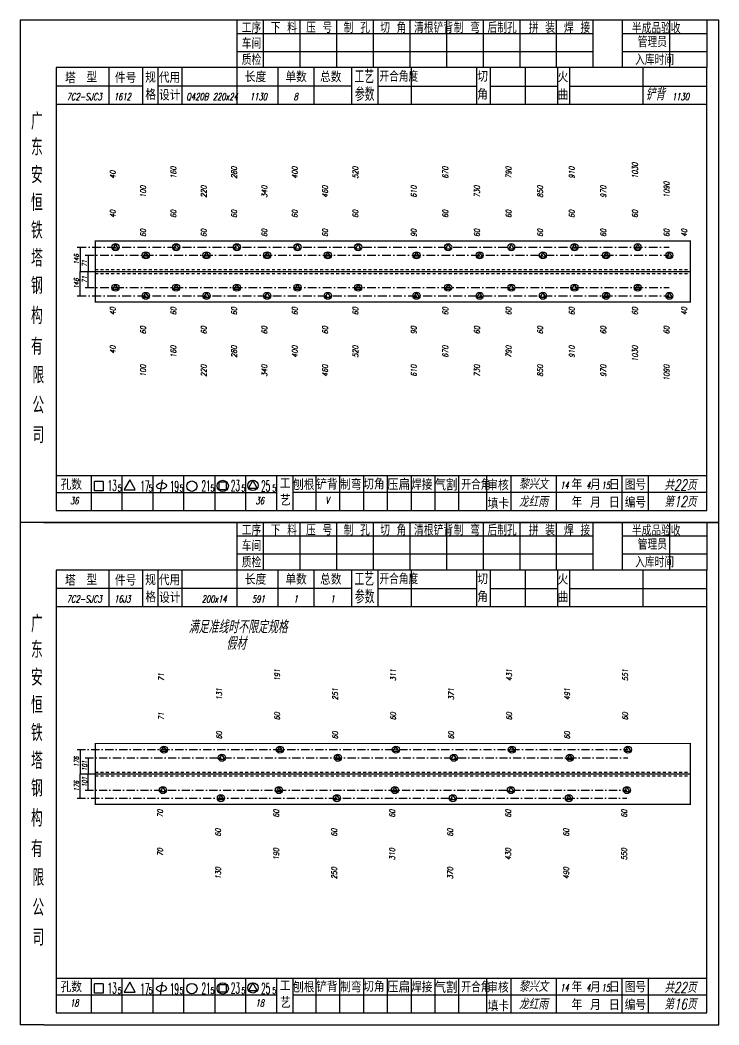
# Model space of a CAD drawing. Header units: millimetres. Extents: x -1378 to 644, y -1773 to 1979.
# Drawn here: x -247.3 to 46.5, y 712.3 to 1134.6 of the extents above; entities that cross this region are included whole.
import ezdxf
from ezdxf.enums import TextEntityAlignment as Align

# ---------------------------------------------------------------- set-up
doc = ezdxf.new("R2010")
doc.units = ezdxf.units.MM
doc.linetypes.add('LPY8', pattern=[0.009, 0.005, -0.004])
doc.linetypes.add('LPY9', pattern=[0.025, 0.015, -0.005, 0, -0.005])
for name, color, linetype in [('1', 7, 'Continuous'), ('2', 7, 'Continuous'), ('21', 7, 'Continuous')]:
    doc.layers.add(name, color=color, linetype=linetype)
doc.styles.add('hz', font='txt.shx', dxfattribs={"width": 0.7, "oblique": 12, "bigfont": 'hztxt.shx'})

# ---------------------------------------------------------------- blocks, each defined once
blk = doc.blocks.new('xytfsc')
at = {"color": 243}
for p, q in [((-0.0818, 0.17567), (-0.0818, -0.0355)), ((0.212, 0.17567), (-0.0818, 0.17567)), ((0.00934, 0.17567), (0.00934, 0.15571)), ((0.02044, 0.17567), (0.02044, 0.15571)), ((0.03584, 0.17567), (0.03584, 0.15571)), ((0.05124, 0.17567), (0.05124, 0.15571)), ((0.06664, 0.17567), (0.06664, 0.15571)), ((0.08204, 0.17567), (0.08204, 0.15571)), ((0.09744, 0.17567), (0.09744, 0.15571)), ((0.11284, 0.17567), (0.11284, 0.15571)), ((0.12824, 0.17567), (0.12824, 0.15571)), ((0.14364, 0.17567), (0.14364, 0.15571)), ((0.15904, 0.17567), (0.15904, 0.15571)), ((0.15904, 0.17567), (0.15904, 0.15571)), ((0.17139, 0.17567), (0.17139, 0.1557)), ((0.19125, 0.17567), (0.19125, 0.1557)), ((0.20692, 0.17567), (0.20692, 0.1557)), ((0.212, 0.1457), (0.212, 0.17567)), ((0.15904, 0.16991), (0.00934, 0.16991)), ((0.20692, 0.16991), (0.17139, 0.16991)), ((0.15904, 0.16238), (0.00934, 0.16238)), ((0.20692, 0.16238), (0.17139, 0.16238)), ((-0.0667, 0.1557), (-0.0667, -0.03042)), ((0.20692, 0.1557), (-0.0667, 0.1557)), ((-0.04446, 0.15571), (-0.04446, 0.14021)), ((-0.01376, 0.15577), (-0.01376, 0.14027)), ((0.00934, 0.15571), (0.00934, 0.14021)), ((0.02657, 0.1558), (0.02657, 0.1403)), ((0.0417, 0.1558), (0.0417, 0.1403)), ((0.05749, 0.1557), (0.05749, 0.1402)), ((0.06861, 0.1557), (0.06861, 0.1402)), ((0.08265, 0.1557), (0.08265, 0.1402)), ((0.1101, 0.1557), (0.1101, 0.1402)), ((0.11589, 0.1557), (0.11589, 0.1402)), ((0.13059, 0.1557), (0.13059, 0.1402)), ((0.14414, 0.1557), (0.14414, 0.1402)), ((0.14915, 0.1557), (0.14915, 0.1402)), ((0.18007, 0.1557), (0.18007, 0.1402)), ((0.20692, -0.03042), (0.20692, 0.1557)), ((-0.03023, 0.14789), (-0.0667, 0.14789)), ((0.05749, 0.14795), (-0.02369, 0.14795)), ((0.06861, 0.14795), (0.1101, 0.14795)), ((0.11589, 0.14795), (0.14414, 0.14795)), ((0.14915, 0.14795), (0.2071, 0.14795)), ((0.212, -0.0355), (0.212, 0.1457)), ((0.2071, 0.1402), (-0.0667, 0.1402)), ((-0.0667, -0.0158), (0.20692, -0.0158)), ((-0.05193, -0.0158), (-0.05193, -0.03042)), ((-0.03893, -0.03042), (-0.03893, -0.0158)), ((-0.02593, -0.0158), (-0.02593, -0.03042)), ((-0.01293, -0.03042), (-0.01293, -0.0158)), ((0.00007, -0.0158), (0.00007, -0.03042)), ((0.01307, -0.03028), (0.01307, -0.0158)), ((0.04269, -0.03037), (0.04269, -0.0157)), ((0.05269, -0.03037), (0.05269, -0.0157)), ((0.06269, -0.03037), (0.06269, -0.0157)), ((0.07269, -0.03037), (0.07269, -0.0157)), ((0.08269, -0.03037), (0.08269, -0.0157)), ((0.09269, -0.03037), (0.09269, -0.0157)), ((0.10269, -0.03037), (0.10269, -0.0157)), ((0.1144, -0.03054), (0.1144, -0.01587)), ((0.12461, -0.03053), (0.12461, -0.01587)), ((0.14378, -0.03042), (0.14378, -0.01576)), ((0.17132, -0.03045), (0.17132, -0.01578)), ((0.18234, -0.03043), (0.18234, -0.01576)), ((-0.05048, -0.02216), (-0.05048, -0.01823)), ((-0.04687, -0.01823), (-0.05048, -0.01823)), ((-0.04687, -0.01823), (-0.04687, -0.02216)), ((-0.03572, -0.0176), (-0.03801, -0.0217)), ((-0.03347, -0.02167), (-0.03572, -0.0176)), ((-0.02201, -0.0176), (-0.02294, -0.02301)), ((0.00483, -0.01861), (0.00194, -0.01861)), ((0.00194, -0.02176), (0.00194, -0.01861)), ((0.00483, -0.01861), (0.00483, -0.02176)), ((0.01611, -0.01776), (0.01429, -0.02104)), ((0.01431, -0.02109), (0.01795, -0.02108)), ((0.01792, -0.02102), (0.01611, -0.01776)), ((0.02607, -0.02298), (-0.0667, -0.02298)), ((-0.04687, -0.02216), (-0.05048, -0.02216)), ((-0.038, -0.02172), (-0.03348, -0.02172)), ((0.00483, -0.02176), (0.00194, -0.02176)), ((0.03294, -0.02282), (0.20692, -0.02282)), ((-0.0667, -0.03042), (0.20692, -0.03042)), ((-0.0718, -0.0355), (-0.0818, -0.0355)), ((-0.0718, -0.0355), (0.212, -0.0355))]:
    blk.add_line(p, q, dxfattribs=at)
at = {"color": 25}
for p, q in [((-0.03023, 0.14014), (-0.03023, 0.15564)), ((-0.0237, 0.14025), (-0.0237, 0.15575)), ((0.02607, -0.03028), (0.02607, -0.01568)), ((0.03298, -0.03049), (0.03298, -0.01589))]:
    blk.add_line(p, q, dxfattribs=at)
at = {"color": 243}
for centre, radius in [((-0.00958, -0.02025), 0.00218), ((0.00341, -0.02014), 0.00237), ((0.0161, -0.01993), 0.00218)]:
    blk.add_circle(centre, radius, dxfattribs=at)
blk.add_ellipse((-0.02237, -0.02016), major_axis=(-0.00206, -0.00014), ratio=0.631198, dxfattribs=at)
at = {"color": 243, "style": 'hz'}
for s, height, width, p in [('工序', 0.0045, 0.7, (0.01141, 0.17026)), ('下 料', 0.0045, 0.7, (0.0236, 0.17026)), ('压 号', 0.0045, 0.7, (0.03845, 0.17026)), ('制 孔', 0.0045, 0.7, (0.05426, 0.17026)), ('切 角', 0.0045, 0.7, (0.0696, 0.17026)), ('清根铲背 ', 0.0045, 0.7, (0.08385, 0.17026)), (' 制 弯', 0.0045, 0.7, (0.09772, 0.17026)), (' 后制孔', 0.0045, 0.7, (0.11191, 0.17026)), ('拼 装', 0.0045, 0.7, (0.13207, 0.17026)), (' 焊 接', 0.0045, 0.7, (0.14407, 0.17026)), ('半成品验收', 0.0045, 0.7, (0.17541, 0.17009)), ('管理员', 0.0045, 0.7, (0.17787, 0.16428)), ('车间', 0.0045, 0.7, (0.01141, 0.16365)), ('质检', 0.0045, 0.7, (0.01141, 0.15676)), ('入库时间', 0.0045, 0.7, (0.17677, 0.15681)), ('工艺', 0.0056, 0.7, (0.0588, 0.14906)), ('开合角度', 0.0045, 0.7, (0.06923, 0.14974)), ('参数', 0.0056, 0.7, (0.05897, 0.14164)), ('广', 0.007, 0.7, (-0.0772, 0.1296)), ('东', 0.007, 0.7, (-0.0772, 0.11874)), ('安', 0.007, 0.7, (-0.0772, 0.10709)), ('恒', 0.007, 0.7, (-0.0772, 0.09543)), ('铁', 0.007, 0.7, (-0.0772, 0.08376)), ('塔', 0.007, 0.7, (-0.0772, 0.07209)), ('钢', 0.007, 0.7, (-0.0772, 0.06049)), ('构', 0.007, 0.7, (-0.0772, 0.04788)), ('有', 0.007, 0.7, (-0.0772, 0.035)), ('限', 0.007, 0.7, (-0.07659, 0.02293)), ('公', 0.007, 0.7, (-0.07659, 0.01032)), ('司', 0.007, 0.7, (-0.07659, -0.00223)), ('开合角', 0.0045, 0.7, (0.10368, -0.02179)), ('13', 0.0045, 0.5, (-0.04503, -0.02227)), ('5', 0.00269, 0.6, (-0.04077, -0.02242)), ('17', 0.0045, 0.5, (-0.0313, -0.02254)), ('5', 0.00269, 0.6, (-0.02777, -0.02242)), ('19', 0.0045, 0.5, (-0.01885, -0.0226)), ('5', 0.00269, 0.6, (-0.01477, -0.02242)), ('21', 0.0045, 0.5, (-0.00553, -0.02238)), ('5', 0.00269, 0.6, (-0.00177, -0.02242)), ('23', 0.0045, 0.5, (0.00679, -0.02228)), ('5', 0.00269, 0.6, (0.01123, -0.02242)), ('25', 0.0045, 0.5, (0.01952, -0.02242)), ('5', 0.00269, 0.6, (0.02423, -0.02242))]:
    blk.add_text(s, height=height, dxfattribs=dict(at, width=width)).set_placement(p)
for s, height, p in [('塔', 0.0045, (-0.06291, 0.14913)), ('型', 0.0045, (-0.0539, 0.14943)), ('单数', 0.0045, (0.02972, 0.14955)), ('总数', 0.0045, (0.04431, 0.14954)), ('孔数', 0.0045, (-0.06478, -0.02179)), ('压扁', 0.0048, (0.07253, -0.02192)), ('气割', 0.0048, (0.09248, -0.0221)), ('图号', 0.0045, (0.1724, -0.0218)), ('编号', 0.0045, (0.1724, -0.0293))]:
    blk.add_text(s, height=height, dxfattribs=at).set_placement(p)
at = {"color": 25, "style": 'hz'}
for s, p in [('件号', (-0.04194, 0.14917)), ('规', (-0.02923, 0.14934)), ('代用', (-0.02348, 0.14927)), ('长度', (0.01268, 0.14955)), ('切', (0.11039, 0.14973)), ('火', (0.14418, 0.14957)), ('格', (-0.02915, 0.14213)), ('设计', (-0.02335, 0.14189)), ('角', (0.11039, 0.14223)), ('曲', (0.14418, 0.14207)), ('铲背', (0.04269, -0.02169)), ('制弯', (0.05274, -0.02179)), ('切角', (0.06243, -0.02161)), ('焊接', (0.08256, -0.02181)), ('年', (0.15005, -0.0217)), ('工', (0.02741, -0.02128)), ('刨根', (0.03296, -0.02187)), ('审核', (0.11462, -0.022)), ('月', (0.15785, -0.02184)), ('日', (0.16576, -0.02182)), ('艺', (0.02749, -0.02838)), ('填卡', (0.1148, -0.02977)), ('年', (0.15005, -0.02918)), ('月', (0.15785, -0.02932)), ('日', (0.16576, -0.0293))]:
    blk.add_text(s, height=0.0045, dxfattribs=at).set_placement(p)
blk = doc.blocks.new('li8')
at = {"layer": '21', "color": 7, "linetype": 'LPY8'}
blk.add_line((0, 0), (1, 0), dxfattribs=at)
blk = doc.blocks.new('do')
at = {"color": 211}
for p, q in [((-0.72, -0.41), (0, 0.83)), ((0, 0.83), (0.72, -0.41)), ((-0.72, -0.41), (0.72, -0.41))]:
    blk.add_line(p, q, dxfattribs=at)
blk.add_circle((0, 0), 1, dxfattribs=at)
blk = doc.blocks.new('li9')
at = {"layer": '21', "color": 210, "linetype": 'LPY9'}
blk.add_line((0, 0), (1, 0), dxfattribs=at)

msp = doc.modelspace()

# ---------------------------------------------------------------- linework, layer by layer
at = {"layer": '2', "color": 7}
for p, q in [((-222.1347, 1039.1526), (-222.1347, 1028.9526)), ((-218.7347, 1035.7526), (-218.7347, 1028.9526)), ((-222.1347, 1018.7526), (-222.1347, 1028.9526)), ((-221.7347, 1028.9526), (-155.7347, 1028.9526)), ((-221.7347, 1028.9526), (-155.7347, 1028.9526)), ((-218.7347, 1022.1526), (-218.7347, 1028.9526)), ((-215.7347, 1028.9526), (34.4653, 1028.9526)), ((-222.1347, 827.9526), (-222.1347, 817.7526)), ((-218.7347, 824.5526), (-218.7347, 817.7526)), ((-222.1347, 807.5526), (-222.1347, 817.7526)), ((-221.7347, 817.7526), (-155.7347, 817.7526)), ((-221.7347, 817.7526), (-155.7347, 817.7526)), ((-218.7347, 810.9526), (-218.7347, 817.7526)), ((-215.7347, 817.7526), (34.4653, 817.7526))]:
    msp.add_line(p, q, dxfattribs=at)
at = {"layer": '2', "color": 7, "const_width": 0.5}
for points in [[(-215.7347, 1041.7526), (34.4653, 1041.7526), (34.4653, 1016.1526), (-215.7347, 1016.1526)], [(-215.7347, 830.5526), (34.4653, 830.5526), (34.4653, 804.9526), (-215.7347, 804.9526)]]:
    msp.add_lwpolyline(points, close=True, dxfattribs=at)

# ---------------------------------------------------------------- block references
at = {"layer": '1', "color": 7}
for name, p, xscale, yscale, zscale in [('xytfsc', (-165.5347, 958.9526), 1000, 1000, 1000), ('li9', (-223.3347, 1039.1526), 248.943362831859, 248.943362831859, 248.943362831859), ('do', (-207.2324, 1039.1526), 1.5, 1.5, 1.5), ('do', (-181.7252, 1039.1526), 1.5, 1.5, 1.5), ('do', (-156.2181, 1039.1526), 1.5, 1.5, 1.5), ('do', (-130.711, 1039.1526), 1.5, 1.5, 1.5), ('do', (-105.2039, 1039.1526), 1.5, 1.5, 1.5), ('do', (-67.3861, 1039.1526), 1.5, 1.5, 1.5), ('do', (-40.8162, 1039.1526), 1.5, 1.5, 1.5), ('do', (-14.2462, 1039.1526), 1.5, 1.5, 1.5), ('do', (12.3237, 1039.1526), 1.5, 1.5, 1.5), ('li9', (-219.9347, 1035.7526), 245.543362831858, 245.543362831858, 245.543362831858), ('do', (-194.4788, 1035.7526), 1.5, 1.5, 1.5), ('do', (-168.9717, 1035.7526), 1.5, 1.5, 1.5), ('do', (-143.4646, 1035.7526), 1.5, 1.5, 1.5), ('do', (-117.9575, 1035.7526), 1.5, 1.5, 1.5), ('do', (-80.671, 1035.7526), 1.5, 1.5, 1.5), ('do', (-54.1011, 1035.7526), 1.5, 1.5, 1.5), ('do', (-27.5312, 1035.7526), 1.5, 1.5, 1.5), ('do', (-0.9613, 1035.7526), 1.5, 1.5, 1.5), ('do', (25.6086, 1035.7526), 1.5, 1.5, 1.5), ('li9', (-219.9347, 1022.1526), 245.543362831858, 245.543362831858, 245.543362831858), ('do', (-207.2324, 1022.1526), 1.5, 1.5, 1.5), ('do', (-181.7252, 1022.1526), 1.5, 1.5, 1.5), ('do', (-156.2181, 1022.1526), 1.5, 1.5, 1.5), ('do', (-130.711, 1022.1526), 1.5, 1.5, 1.5), ('do', (-105.2039, 1022.1526), 1.5, 1.5, 1.5), ('do', (-67.3861, 1022.1526), 1.5, 1.5, 1.5), ('do', (-40.8162, 1022.1526), 1.5, 1.5, 1.5), ('do', (-14.2462, 1022.1526), 1.5, 1.5, 1.5), ('do', (12.3237, 1022.1526), 1.5, 1.5, 1.5), ('li9', (-223.3347, 1018.7526), 248.943362831859, 248.943362831859, 248.943362831859), ('do', (-194.4788, 1018.7526), 1.5, 1.5, 1.5), ('do', (-168.9717, 1018.7526), 1.5, 1.5, 1.5), ('do', (-143.4646, 1018.7526), 1.5, 1.5, 1.5), ('do', (-117.9575, 1018.7526), 1.5, 1.5, 1.5), ('do', (-80.671, 1018.7526), 1.5, 1.5, 1.5), ('do', (-54.1011, 1018.7526), 1.5, 1.5, 1.5), ('do', (-27.5312, 1018.7526), 1.5, 1.5, 1.5), ('do', (-0.9613, 1018.7526), 1.5, 1.5, 1.5), ('do', (25.6086, 1018.7526), 1.5, 1.5, 1.5), ('xytfsc', (-165.5347, 747.7526), 1000, 1000, 1000), ('li9', (-223.3347, 827.9526), 231.535350253807, 231.535350253807, 231.535350253807), ('do', (-186.8792, 827.9526), 1.5, 1.5, 1.5), ('do', (-138.1092, 827.9526), 1.5, 1.5, 1.5), ('do', (-89.3393, 827.9526), 1.5, 1.5, 1.5), ('do', (-40.5693, 827.9526), 1.5, 1.5, 1.5), ('do', (8.2006, 827.9526), 1.5, 1.5, 1.5), ('li9', (-219.9347, 824.5526), 228.135350253807, 228.135350253807, 228.135350253807), ('do', (-162.4942, 824.5526), 1.5, 1.5, 1.5), ('do', (-113.7243, 824.5526), 1.5, 1.5, 1.5), ('do', (-64.9543, 824.5526), 1.5, 1.5, 1.5), ('do', (-16.1844, 824.5526), 1.5, 1.5, 1.5), ('li9', (-219.9347, 810.9526), 227.728934010152, 227.728934010152, 227.728934010152), ('do', (-187.2856, 810.9526), 1.5, 1.5, 1.5), ('do', (-138.5157, 810.9526), 1.5, 1.5, 1.5), ('do', (-89.7457, 810.9526), 1.5, 1.5, 1.5), ('do', (-40.9758, 810.9526), 1.5, 1.5, 1.5), ('do', (7.7942, 810.9526), 1.5, 1.5, 1.5), ('li9', (-223.3347, 807.5526), 231.128934010152, 231.128934010152, 231.128934010152), ('do', (-162.9006, 807.5526), 1.5, 1.5, 1.5), ('do', (-114.1307, 807.5526), 1.5, 1.5, 1.5), ('do', (-65.3607, 807.5526), 1.5, 1.5, 1.5), ('do', (-16.5908, 807.5526), 1.5, 1.5, 1.5)]:
    msp.add_blockref(name, p, dxfattribs=dict(at, xscale=xscale, yscale=yscale, zscale=zscale))
at = {"layer": '2', "color": 7, "xscale": 250.2, "yscale": 250.2, "zscale": 250.2}
for p in [(-215.7347, 1029.7526), (-215.7347, 1028.1526), (-215.7347, 818.5526), (-215.7347, 816.9526)]:
    msp.add_blockref('li8', p, dxfattribs=at)

# ---------------------------------------------------------------- texts
at = {"color": 134, "style": 'hz', "oblique": 12, "width": 0.7}
for s, p in [('满足准线时不限定规格', (-134.952, 876.8345, 0.0422)), ('假材', (-152.3166, 869.9243, 0.0422))]:
    msp.add_text(s, height=5.4, dxfattribs=at).set_placement(p, align=Align.RIGHT)
at = {"layer": '1', "color": 6, "style": 'hz', "oblique": 12, "width": 0.7}
for s, p in [('7C2-SJC3', (-220.3347, 1100.9526)), ('1612', (-204.3347, 1100.9526)), ('Q420B 220x24', (-166.6347, 1100.9526)), ('1130', (-147.1347, 1100.9526)), ('8', (-131.4347, 1100.9526))]:
    msp.add_text(s, height=3, dxfattribs=at).set_placement(p, align=Align.CENTER)
at = {"layer": '1', "color": 7, "style": 'hz', "oblique": 12, "width": 0.7}
for s, height, p in [('铲背', 5, (15.6653, 1100.9526)), (' 1130', 3, (24.8653, 1100.9526)), ('共22页', 4.5, (23.4653, 936.9526)), ('第12页', 4.5, (23.4653, 929.9526)), ('共22页', 4.5, (23.4653, 725.7526)), ('第16页', 4.5, (23.4653, 718.7526))]:
    msp.add_text(s, height=height, dxfattribs=at).set_placement(p)
for s, p in [('1030', (12.3237, 1067.9526)), ('40', (-207.2324, 1067.9526)), ('160', (-181.7252, 1067.9526)), ('280', (-156.2181, 1067.9526)), ('400', (-130.711, 1067.9526)), ('520', (-105.2039, 1067.9526)), ('670', (-67.3861, 1067.9526)), ('790', (-40.8162, 1067.9526)), ('910', (-14.2462, 1067.9526)), ('1090', (25.6086, 1059.9526)), ('100', (-194.4788, 1059.9526)), ('220', (-168.9717, 1059.9526)), ('340', (-143.4646, 1059.9526)), ('460', (-117.9575, 1059.9526)), ('610', (-80.671, 1059.9526)), ('730', (-54.1011, 1059.9526)), ('850', (-27.5312, 1059.9526)), ('970', (-0.9613, 1059.9526)), ('40', (-207.2324, 1051.4526)), ('60', (-181.7252, 1051.4526)), ('60', (-156.2181, 1051.4526)), ('60', (-130.711, 1051.4526)), ('60', (-105.2039, 1051.4526)), ('60', (-67.3861, 1051.4526)), ('60', (-40.8162, 1051.4526)), ('60', (-14.2462, 1051.4526)), ('60', (12.3237, 1051.4526)), ('60', (-194.4788, 1043.4526)), ('60', (-168.9717, 1043.4526)), ('60', (-143.4646, 1043.4526)), ('60', (-117.9575, 1043.4526)), ('90', (-80.671, 1043.4526)), ('60', (-54.1011, 1043.4526)), ('60', (-27.5312, 1043.4526)), ('60', (-0.9613, 1043.4526)), ('60', (25.6086, 1043.4526)), ('40', (33.0369, 1043.4526)), ('71', (-186.8792, 856.7526)), ('191', (-138.1092, 856.7526)), ('311', (-89.3393, 856.7526)), ('431', (-40.5693, 856.7526)), ('551', (8.2006, 856.7526)), ('131', (-162.4942, 848.7526)), ('251', (-113.7243, 848.7526)), ('371', (-64.9543, 848.7526)), ('491', (-16.1844, 848.7526)), ('71', (-186.8792, 840.2526)), ('60', (-138.1092, 840.2526)), ('60', (-89.3393, 840.2526)), ('60', (-40.5693, 840.2526)), ('60', (8.2006, 840.2526)), ('60', (-162.4942, 832.2526)), ('60', (-113.7243, 832.2526)), ('60', (-64.9543, 832.2526)), ('60', (-16.1844, 832.2526))]:
    msp.add_text(s, height=2.3, rotation=90, dxfattribs=at).set_placement(p)
for s, p in [('40', (-207.2324, 1013.9526)), ('60', (-181.7252, 1013.9526)), ('60', (-156.2181, 1013.9526)), ('60', (-130.711, 1013.9526)), ('60', (-105.2039, 1013.9526)), ('60', (-67.3861, 1013.9526)), ('60', (-40.8162, 1013.9526)), ('60', (-14.2462, 1013.9526)), ('60', (12.3237, 1013.9526)), ('40', (33.0369, 1013.9526)), ('60', (-194.4788, 1005.9526)), ('60', (-168.9717, 1005.9526)), ('60', (-143.4646, 1005.9526)), ('60', (-117.9575, 1005.9526)), ('90', (-80.671, 1005.9526)), ('60', (-54.1011, 1005.9526)), ('60', (-27.5312, 1005.9526)), ('60', (-0.9613, 1005.9526)), ('60', (25.6086, 1005.9526)), ('40', (-207.2324, 997.7526)), ('160', (-181.7252, 997.7526)), ('280', (-156.2181, 997.7526)), ('400', (-130.711, 997.7526)), ('520', (-105.2039, 997.7526)), ('670', (-67.3861, 997.7526)), ('790', (-40.8162, 997.7526)), ('910', (-14.2462, 997.7526)), ('1030', (12.3237, 997.7526)), ('100', (-194.4788, 989.7526)), ('220', (-168.9717, 989.7526)), ('340', (-143.4646, 989.7526)), ('460', (-117.9575, 989.7526)), ('610', (-80.671, 989.7526)), ('730', (-54.1011, 989.7526)), ('850', (-27.5312, 989.7526)), ('970', (-0.9613, 989.7526)), ('1090', (25.6086, 989.7526)), ('70', (-187.2856, 802.7526)), ('60', (-138.5157, 802.7526)), ('60', (-89.7457, 802.7526)), ('60', (-40.9758, 802.7526)), ('60', (7.7942, 802.7526)), ('60', (-162.9006, 794.7526)), ('60', (-114.1307, 794.7526)), ('60', (-65.3607, 794.7526)), ('60', (-16.5908, 794.7526)), ('70', (-187.2856, 786.5526)), ('190', (-138.5157, 786.5526)), ('310', (-89.7457, 786.5526)), ('430', (-40.9758, 786.5526)), ('550', (7.7942, 786.5526)), ('130', (-162.9006, 778.5526)), ('250', (-114.1307, 778.5526)), ('370', (-65.3607, 778.5526)), ('490', (-16.5908, 778.5526))]:
    msp.add_text(s, height=2.3, rotation=90, dxfattribs=at).set_placement(p, align=Align.RIGHT)
for s, height, p in [('黎兴文', 4.5, (-31.5347, 937.3526)), ('14', 3, (-18.4347, 937.5526)), ('4', 3, (-8.4347, 937.5526)), ('15', 3, (-1.1347, 937.5526)), ('36', 3, (-224.5347, 931.1526)), ('36', 3, (-146.5347, 931.1526)), ('V', 3, (-118.1347, 931.2526)), ('龙红雨', 4.5, (-31.5347, 929.9526)), ('7C2-SJC3', 3, (-220.3347, 889.7526)), ('16J3', 3, (-204.3347, 889.7526)), (' 200x14', 3, (-166.6347, 889.7526)), ('591', 3, (-147.1347, 889.7526)), ('1', 3, (-131.4347, 889.7526)), ('1', 3, (-115.9631, 889.7526)), ('黎兴文', 4.5, (-31.5347, 726.1526)), ('14', 3, (-18.4347, 726.3526)), ('4', 3, (-8.4347, 726.3526)), ('15', 3, (-1.1347, 726.3526)), ('18', 3, (-224.5347, 719.9526)), ('18', 3, (-146.5347, 719.9526)), ('龙红雨', 4.5, (-31.5347, 718.7526))]:
    msp.add_text(s, height=height, dxfattribs=at).set_placement(p, align=Align.CENTER)
at = {"layer": '2', "color": 7, "style": 'hz', "oblique": 12, "width": 0.7}
for s, p in [('146', (-222.6347, 1034.0526)), ('71', (-219.2347, 1032.3526)), ('71', (-219.2347, 1025.5526)), ('146', (-222.6347, 1023.8526)), ('176', (-222.6347, 822.8526)), ('101', (-219.2347, 821.1526)), ('101', (-219.2347, 814.3526)), ('176', (-222.6347, 812.6526))]:
    msp.add_text(s, height=2, rotation=90, dxfattribs=at).set_placement(p, align=Align.CENTER)

doc.saveas('drawing.dxf')
